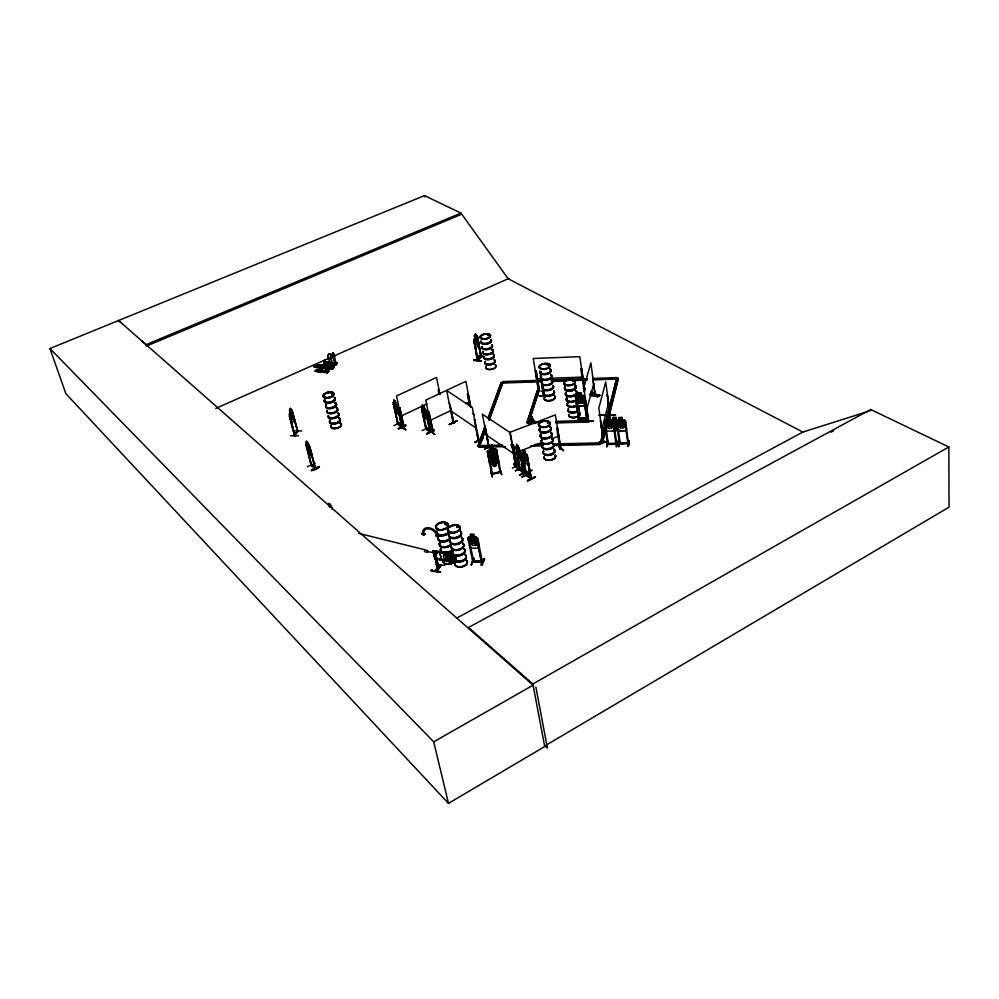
<?xml version="1.0" encoding="UTF-8"?>
<svg xmlns="http://www.w3.org/2000/svg" width="999" height="999" viewBox="0 0 999 999"><rect width="100%" height="100%" fill="white"/><g stroke="black" fill="none" stroke-linecap="round" stroke-linejoin="round"><path stroke-width="1.5" d="M431.106 571.066C459.64 574.912 412.212 567.245 440.384 571.678M431.231 570.367L440.434 572.102L431.256 570.292M595.616 396.116L592.931 380.332M316.171 365.309L334.378 366.97C329.945 364.373 333.216 366.908 333.067 366.258M332.717 365.759L332.392 365.909M327.747 370.816C326.273 370.229 329.495 370.741 326.511 371.703L324.825 365.896A1.811 1.036 -82.7 0 1 324.413 363.249L324.425 360.227L325.487 362.362A1.811 1.036 -82.7 0 1 326.198 364.61L327.572 370.816L326.049 372.39C325.037 370.816 328.109 371.453 327.235 372.839L315.234 371.241L327.722 372.377L315.297 370.954L316.72 369.443C320.179 369.18 313.836 372.814 317.932 369.605M332.63 365.859L331.68 366.146L332.854 366.433M335.389 362.999L335.664 363.236M336.163 362.862C334.927 362.912 337.1 362.287 334.84 363.961M335.314 362.999L336.076 362.662L335.414 362.575M324.063 361.351L324.787 360.239M543.781 395.417C544.293 396.416 533.066 395.979 543.98 395.816L540.447 374.113L540.771 371.753M541.995 382.455L540.871 371.74L540.784 373.351M588.386 421.303L585.476 400.162M327.734 370.13L328.072 371.491L327.847 370.142L327.447 370.716M327.572 370.816C326.798 369.755 329.146 370.954 328.596 371.528M332.442 353.646L332.767 352.635M336.151 362.824C334.827 363.449 335.964 361.538 336.501 363.761M477.435 337.3L480.931 356.993L477.922 342.12M477.597 359.89L477.834 359.578M473.713 359.877L481.118 361.051L473.713 359.865M519.93 451.91L523.788 473.563L519.717 469.405L523.651 472.802M393.981 425.649L401.361 421.803M519.667 469.405L516.283 448.214L520.154 469.805L519.855 468.456M434.228 551.56L433.141 551.773L432.979 550.861L448.276 552.922L433.141 550.649L434.078 551.91L434.115 550.886L437.55 568.618L438.336 568.693L435.177 555.069M433.004 551.061C436.238 567.245 434.215 549.512 438.786 568.119L435.801 554.183L434.715 554.095L435.764 554.532M438.037 567.932L435.676 558.104M560.914 448.139C560.139 448.713 559.24 449.413 560.776 447.964M528.533 465.122L527.547 455.919L525.462 453.858L525.137 451.136L523.351 449.937L524.013 457.879L525.274 460.576L526.923 461.7L527.447 460.214M528.708 462.912L528.583 465.247L524.45 462.337L523.439 459.353L524.5 462.362M515.559 470.816L524.025 467.495M573.151 380.669L572.477 381.231L573.701 381.331M422.177 430.631L429.657 427.035M565.409 384.365L565.884 384.74M543.656 395.804L540.384 375.686M548.863 422.689L548.264 422.302M548.513 422.165L547.839 422.34M533.404 421.615L531.505 416.396L530.656 421.828L531.168 416.371L533.678 421.178L531.955 422.152L531.043 416.571M548.389 364.66L547.352 365.247M456.93 421.029L449.35 424.475M547.939 365.297L547.39 364.785L548.139 364.523M547.502 365.122L548.251 364.76M517.132 465.197L515.871 465.609M539.972 426.561L540.397 425.899M540.484 426.073L540.871 426.411M294.081 416.595L294.443 419.505L291.77 409.79L289.273 414.71L294.78 435.789L289.86 415.784L289.285 416.208L294.443 435.701M437.599 568.556L438.224 568.656L435.502 554.607M540.946 368.456L541.033 368.631A5.607 2.735 -9.3 0 0 550.037 365.959A5.607 2.735 -9.3 0 0 542.632 363.811A5.607 2.735 -9.3 0 0 541.021 368.731M327.784 370.429L327.435 370.579M434.14 554.82L435.801 554.183M395.442 411.201L396.116 403.833M608.091 441.62C594.355 441.558 596.778 443.868 608.129 441.983M598.801 442.532L608.154 442.045M586.975 421.603L593.056 421.203L587.025 421.328M583.978 421.141L593.006 420.866L593.006 421.503M484.852 449.125L492.407 445.342M530.506 421.416L531.031 416.496L530.656 421.828M612.487 421.041L613.498 420.941L615.459 423.276L616.745 420.854L617.669 421.079M539.485 395.991L543.743 396.116M529.82 473.114L522.015 477.035L529.807 472.777M489.073 335.427L489.06 334.715M488.886 335.502L487.862 335.402L488.424 334.727M488.136 335.264L488.536 335.427M488.786 335.389L488.299 334.902M458.017 527.322L457.617 526.623M458.466 527.197L457.917 526.323M457.267 526.735L458.766 526.51M457.055 527.31L457.742 526.373M332.679 366.021L332.767 368.032L332.929 365.372L333.579 367.432M481.793 337.974L481.755 338.436M482.142 338.324L481.468 338.186M449.063 531.68L449.587 531.418M448.938 531.293L449.525 531.518M335.989 362.749L334.94 363.973L333.191 358.166A1.798 1.024 -83 0 1 332.892 355.544L332.355 353.634M445.691 523.801L445.654 524.662L445.679 523.951M446.74 524.125L446.391 524.6M488.261 456.431L488.698 453.583L495.879 452.048L497.415 454.395M400.849 426.773L405.719 429.795L401.123 426.236M497.277 459.303L497.702 456.543M488.686 458.603L490.222 460.951L497.365 459.365L497.827 456.58M437.25 528.883L437.712 528.284M429.995 430.669L434.765 434.29L426.498 428.721M437.375 528.558L437.262 528.508M479.083 545.641C478.284 553.071 479.283 539.56 477.51 538.349L476.348 537.4M585.327 403.159L584.765 405.769L577.822 406.006L576.435 403.421L577.822 406.006L584.79 405.719L577.834 405.944M628.321 446.428L629.308 440.896M627.709 443.256C631.63 443.069 619.043 444.892 619.455 443.993M619.58 444.006L619.343 443.231L628.471 443.007M628.209 446.091L629.245 440.859M628.196 446.491L629.42 441.233M520.242 454.807L519.93 456.218L518.681 454.932L517.282 447.102M625.923 430.619L618.656 430.819L617.245 428.259L618.643 430.881L625.911 430.669L626.535 427.984M620.179 443.431L620.229 443.993M624.999 422.627L625.861 422.602L624.999 422.627L627.872 444.056L628.733 443.981M628.533 443.219L628.521 444.043L625.599 420.941L624.487 420.03L617.257 420.254M445.342 560.576L434.727 559.003L434.84 558.091M434.79 559.015L445.492 560.352M624.475 420.092L625.586 421.004M618.781 446.728L619.942 441.546L618.681 446.303M616.246 446.303L617.444 441.121L616.283 446.74M619.38 420.279L617.944 421.203L618.606 426.098L620.441 428.146L623.326 428.072L624.6 425.924L623.95 421.016L622.365 420.092M616.783 446.678L617.944 441.496M318.144 364.735C311.501 369.955 322.215 363.836 316.333 364.51L314.136 367.195L332.217 369.393L331.955 367.782L332.355 368.594L334.153 366.883L333.916 365.909M332.217 369.393L314.235 366.758L332.867 368.781M426.286 414.523L425.949 415.984L424.55 414.997L422.39 407.842L422.964 407.542M614.298 425.899L617.182 425.824L616.52 420.916L613.623 421.004L616.82 444.255L616.758 443.256L615.821 443.506M616.745 443.456L608.453 443.469L608.341 444.505L605.519 423.151L604.67 423.176M622.002 417.52L618.893 417.607L619.268 420.192M314.448 366.933L332.679 368.606M334.29 367.407L315.859 365.572L334.203 367.47M316.333 364.51L315.984 365.259M513.748 464.323C522.789 475.037 515.696 462.125 513.748 464.335L517.857 468.444M518.244 468.219L514.098 463.748M613.898 430.869L614.585 428.271L613.985 430.956L606.755 431.156L605.332 428.596M617.444 422.852L616.558 423.052L617.444 422.852L620.292 444.193M315.297 370.954L327.722 372.365M335.289 362.637L336.838 362.649L337.038 363.449L335.564 365.085L323.614 363.536L335.826 364.822L335.402 363.986L336.888 363.399M323.926 363.249L336.051 364.61M327.21 372.839L328.883 371.266M327.56 372.29L315.259 371.241M607.417 443.731L608.379 443.506L607.754 444.23M614.747 415.184C570.791 415.734 633.403 414.398 610.439 415.422M613.611 421.303L612.512 420.342L610.401 420.404L611.975 421.328L612.649 426.223L611.4 428.359L608.528 428.434L606.693 426.386L606.006 421.503L607.429 420.579L606.942 417.869L610.039 417.769L610.389 420.454L610.039 417.769M613.848 423.077L612.999 423.101L615.996 444.305L615.946 443.256M625.824 430.594L626.435 427.972M608.016 441.371L606.78 446.915L608.041 441.733M620.054 430.469L612.899 430.507M603.371 440.846L603.346 442.17L600.474 420.604L603.671 442.17L598.826 408.079L605.731 381.88L610.239 415.871L607.38 395.08M609.84 415.072L610.327 414.597L609.939 415.821L607.18 394.655M603.796 441.645L603.359 442.12L603.359 440.896M619.717 420.816L618.606 419.842L616.408 419.992L616.146 417.27L613.024 417.407L613.511 420.117L612.087 421.041M607.292 420.554L605.307 420.554L604.345 421.578L605.444 428.521M618.593 419.892L619.617 420.854M604.345 421.578L607.504 444.468M612.824 430.644L620.067 430.407M611.4 420.042C608.965 422.552 612.325 418.544 613.523 420.067L613.161 417.432M600.337 442.869L602.235 443.481L605.906 427.847M608.528 417.357L618.319 378.396L593.244 379.27M602.235 443.481L605.244 431.493M608.628 418.007L618.319 378.396M553.646 445.566L600.174 444.53L604.882 424.9M606.018 420.404L616.845 377.572L593.493 378.396M600.174 444.53L604.969 425.537M606.106 421.041L608.753 410.552M610.264 404.558L616.845 377.572M432.704 432.654L433.354 432.305L428.871 412.1L428.196 412.412L432.517 432.717L425.749 400.124L465.859 381.343L470.829 407.068M599.887 395.554L591.021 395.442L599.949 395.254M601.86 429.358L608.616 402.822M595.179 396.166L590.909 362.824L583.791 387.849L588.761 421.291M587.075 420.704L588.336 415.784L587.187 421.041M587.574 421.079L588.461 416.146M575.399 396.553L578.721 419.031L587.649 418.756L584.59 397.889L583.766 397.927L586.863 418.569M439.635 564.71L435.252 570.928M439.685 565.072L435.277 571.278M577.934 421.316L579.27 416.071M578.059 421.366L579.283 416.421M578.221 395.629L576.311 395.641L575.486 396.678L578.721 419.031L587.712 418.531M584.59 397.889L583.728 398.089L586.688 418.756M576.535 398.176L575.674 398.376L576.535 398.176L579.67 418.993L579.607 418.032L578.771 418.281M578.708 418.269L586.825 417.782M584.153 391.508L584.815 389.223M577.559 421.378L579.308 416.059M587.562 418.743L584.315 396.291L581.206 395.479L580.819 392.894L577.834 393.044L578.334 395.716L576.985 396.566M555.844 422.939L587.874 422.09L588.036 420.492L556.031 421.353M587.874 422.09L588.036 420.492M583.641 388.873C585.589 387.962 583.241 388.686 583.878 389.435L580.869 369.006L581.655 368.968L584.677 389.36L579.782 356.68L533.254 358.504L538.511 390.884L539.373 390.846L536.126 370.654L535.339 370.679L538.673 390.921L539.46 390.846L538.411 390.184M583.891 389.41L584.727 389.198L584.565 391.558M584.065 391.171L584.64 388.861M490.796 471.428L492.42 476.773L490.846 471.378M580.806 392.957L577.847 393.007M586.875 408.766L593.856 383.404M575.399 396.591L576.311 395.629L583.229 395.404L584.315 396.291L583.216 395.454L576.298 395.704L575.387 396.615L576.311 395.616M580.869 369.006L581.655 368.968M326.973 370.479L328.521 370.379M471.216 564.56L473.876 558.603M471.266 564.897L473.838 558.229M290.609 435.764L298.539 435.864M332.267 393.931C330.794 393.057 333.479 394.255 331.868 393.494M537.724 392.669L539.148 388.124M539.173 388.461L537.812 393.094M324.675 397.177L324.275 397.29M537.699 391.97L539.198 388.112M538.686 390.896L539.398 389.96M297.103 430.894C297.877 429.145 297.627 433.341 297.727 430.382M289.385 413.349L294.767 435.764L297.952 431.118M532.754 422.302C538.498 421.765 528.933 417.969 534.89 421.228M297.165 431.106L294.243 435.077L294.63 434.565M294.48 435.701L297.602 431.093M294.917 434.677L294.255 434.99M534.49 423.514L528.284 423.039L538.961 390.684L537.3 390.734L526.985 422.777L528.708 422.727L528.596 422.09M528.396 423.676L538.961 390.684M529.333 421.491L531.443 420.292M526.985 422.777L537.3 390.734M322.627 365.796L323.376 366.521M606.805 446.578L608.129 441.795M619.842 441.471L618.706 446.615M328.933 363.349L329.258 362.637L329.52 363.261M505.581 446.628L479.208 447.215L485.427 430.432M489.148 420.379L503.196 381.556L542.12 380.194M320.417 370.704L321.166 370.979M478.396 444.842L484.802 427.609M488.536 417.557L501.248 382.48L541.833 381.069M479.208 447.215L485.839 428.371M489.035 419.755L503.196 381.556M320.579 371.079L321.478 370.604M320.342 370.791L320.991 370.904M479.458 445.591L479.582 446.241L477.859 446.278L485.214 425.537M487.887 418.369L501.248 382.48M559.977 449.088L561.038 448.863L560.127 449.001M481.755 565.309C489.473 551.436 478.796 562.887 481.73 565.272M481.306 561.413L482.367 561.188L482.542 562.025L472.827 561.713L472.564 560.914M481.481 562.237L477.023 540.172L478.009 539.984L477.11 539.959L481.53 562.275L481.518 561.126M473.701 561.176L482.38 561.226L472.777 560.889M481.206 565.297L483.903 558.928M471.366 564.972L473.988 558.678M473.464 560.901L472.652 561.962L482.455 562.237L477.647 538.249L476.411 537.237L474.163 537.25L473.638 534.44L470.379 534.353L470.916 537.162L468.843 537.037L467.869 538.049L468.881 537.2M473.501 561.987L472.552 561.188M476.386 537.312L468.843 537.037M516.096 465.409L516.982 465.022M469.368 545.367L471.029 548.101L478.658 548.251M469.205 539.747L468.219 539.935L469.205 539.747L473.726 561.962M527.497 457.717L531.118 478.459M526.81 454.595L531.543 478.808L526.123 475.112L530.919 478.171M522.702 451.91L522.115 452.347L526.398 475.674L526.61 474.725M526.735 475.449L522.452 453.996L526.398 475.624M526.323 474.9L525.711 474.55L526.548 474.687M515.259 465.284L516.545 466.271L515.397 466.034L511.963 444.892L513.424 444.967L517.132 466.034L516.208 466.096L517.12 465.784M309.952 448.214L315.347 468.793L311.188 465.409L306.106 443.144L306.943 443.881M334.39 367.132L332.492 369.131M484.977 426.71L489.035 447.802L482.305 414.148L509.852 432.417L516.008 466.371L513.261 452.11M485.264 428.246L489.035 447.802L486.588 433.129M311.676 465.721L306.156 443.119L309.315 445.766L306.156 443.119L306.643 444.23M477.347 337.699L481.331 356.581L477.622 360.664L473.751 339.847L476.86 335.452L477.497 335.914M480.544 356.193L481.193 355.881L480.656 356.918M331.381 366.596L316.371 364.747L314.66 366.371M328.683 371.491L316.396 370.154L328.409 371.728M335.851 364.822L323.676 363.249L325.125 361.913L337.187 363.549L326.323 362.362M478.334 439.41L478.521 439.435M547.877 423.089L548.626 422.315M572.415 380.806L573.339 381.506L572.752 380.607M547.614 422.09L547.277 422.952M565.958 384.578L565.809 384.215M449.425 402.784L453.696 423.326L453.459 422.152M453.808 422.477L453.521 423.301M453.908 423.151L450.749 407.53M540.159 425.986L540.571 426.585M613.811 425.836L614.872 423.913L612.599 421.216M576.348 395.766L578.321 395.704L576.985 396.553L577.709 401.348L579.495 403.334L582.267 403.246L583.441 401.148L582.729 396.366L581.118 395.554L580.731 392.994L577.946 393.144M458.891 526.91L458.191 527.335M500.736 471.391C501.011 472.19 497.24 472.852 491.733 474.388L487.45 451.585M547.44 364.71L547.927 364.473M488.598 453.009L487.762 453.196L488.598 453.009L492.557 474.238C493.456 472.677 490.634 473.151 491.833 474.363M425.749 428.359L426.61 429.245L421.59 407.255C423.976 408.354 421.403 402.023 422.889 407.58M540.559 368.544L541.058 368.156L540.434 368.469M426.098 412.1L430.407 432.267L425.824 429.071L421.615 408.978L426.298 429.333M445.467 523.963L446.216 524.413M446.94 524.475L446.428 523.738M437.612 528.496L437.125 528.971M618.731 425.774L617.469 427.909L614.585 427.984M402.26 427.048L397.477 405.594M401.423 426.211L402.035 427.222L397.415 406.855L401.973 426.773M453.034 559.49L452.31 560.701L446.64 559.877L443.931 558.166L443.381 555.631L445.504 554.62L451.186 555.444L452.497 556.955L455.631 557.33L456.156 560.114L452.997 559.565M397.664 424.125L405.719 429.795L397.664 424.076L393.469 404.096L398.364 424.275L397.502 423.364M398.064 424.363L393.194 402.51L394.418 402.809L393.793 400.224L395.292 401.261L395.766 403.771C399.076 405.519 401.71 419.305 395.629 411.938L394.667 409.115M315.06 467.594L315.622 468.668L309.865 446.99L306.406 441.321L307.055 443.818M487.837 335.202L489.148 334.902M314.747 467.719L315.297 468.806L309.265 446.378L307.742 442.445L306.381 441.483M311.75 464.76L311.626 465.684M311.263 465.384L305.994 445.342M301.723 431.031L293.756 430.619M291.97 423.126L290.921 421.203L291.883 423.126L294.405 419.468M292.457 411.638L297.677 431.506M520.104 469.755L516.358 446.091M521.241 457.679L521.278 459.852L518.119 456.63L516.046 446.541L517.195 447.14L516.758 444.343L517.22 446.965M290.534 408.354L289.435 409.902L289.847 413.911L292.095 419.592L293.094 415.459L290.447 408.354L291.171 410.776M455.631 557.33L452.447 557.03M444.518 560.864C446.828 560.314 455.107 564.835 453.159 559.602M452.535 556.942L452.185 555.019L450.861 554.058M436.326 571.053L440.746 564.885L436.538 571.465M436.488 571.44L440.909 565.272M441.296 565.372L436.913 571.54M441.308 559.59L444.518 560.951L441.308 559.59L439.922 553.221L442.757 552.822M439.685 564.71L434.927 571.228M439.922 553.221L442.782 552.909M436.963 553.471L436.813 552.035L436.963 553.471L434.702 553.146L434.553 551.71L434.702 553.146M434.403 553.371L435.414 553.521L434.403 553.371L434.602 554.283M433.978 551.66L437.55 568.618M435.015 554.233L434.34 554.944L435.664 554.47M523.364 473.201L519.368 449.925L518.106 445.704L516.67 444.38M332.355 393.119L331.318 393.693L332.068 393.981M492.882 463.511L491.196 462.987L490.284 458.154L491.421 455.744L490.509 450.911L492.432 453.034L494.505 450.099L493.144 453.496C498.026 455.769 494.405 458.104 492.607 454.208C492.295 458.566 488.261 457.917 491.895 453.783L489.385 451.323L493.356 450.274L494.268 455.132L496.178 456.855L497.077 461.688L495.716 462.887L496.316 465.522C491.57 469.268 494.642 461.488 490.709 464.023L489.585 463.374L487.337 451.573L488.236 450.412L495.354 448.988L496.528 449.612L500.811 472.377M487.35 451.623L490.234 450.025L489.847 447.427M497.727 462.375L498.576 461.288M489.585 463.374L490.759 463.986L497.739 462.437L498.701 461.363M530.644 478.571L526.598 455.294L525.599 453.771M323.226 366.633C323.938 364.86 320.254 367.095 322.452 366.046M478.059 439.61L478.771 440.646L478.621 439.91M477.647 359.69L480.531 356.481M477.522 359.927L480.794 356.506M481.006 356.556L477.322 360.651L474.088 340.934L477.997 360.302L473.838 339.86M473.588 360.502L481.118 361.051M453.146 423.039L446.665 390.522L472.34 407.542L478.221 440.284L474.587 419.717L479.008 440.409M475.774 348.214L474.987 346.203L475.774 348.214L478.696 345.017M475.699 335.477L474.95 336.276L475.549 334.677M475.599 334.041L477.709 341.034L477.46 343.606L476.311 344.867L474.5 339.161L474.975 337.699C472.539 336.101 477.597 332.043 474.388 335.252L474.912 337.662M425.237 552.06L424.4 551.186L425.474 550.024M500.112 472.539L499.8 471.815L491.595 473.626M397.614 424.038L397.877 423.226M433.216 432.405L432.205 431.843L433.241 431.793M617.307 420.342L616.271 421.266L619.53 444.268L619.255 443.481M403.246 427.385C405.569 426.123 401.635 428.796 404.233 427.734M446.79 524.625L446.928 523.963M445.192 524.188L445.829 523.738M330.407 368.768L330.269 367.395L330.507 368.369M332.267 365.996L333.079 365.397M332.717 366.571L331.144 367.907L328.646 359.19A2.71 1.523 -83.4 0 1 327.834 355.869A2.71 1.523 -83.4 0 1 329.857 353.971A2.71 1.523 -83.4 0 1 330.669 357.28L332.717 366.571L330.806 357.305A2.71 1.523 -83.4 0 0 329.995 353.983A2.71 1.523 -83.4 0 0 327.972 355.894A2.71 1.523 -83.4 0 0 328.783 359.203L328.646 359.19M573.401 380.994L572.514 380.769L572.677 381.393M322.477 367.545L324.625 365.534L322.54 367.794L320.642 367.32L322.789 365.309L324.625 365.534M319.031 367.12L321.178 365.11L319.093 367.357L317.207 366.895L319.355 364.885L321.178 365.11M320.642 367.32L322.789 365.309M317.207 366.895L319.355 364.885M327.335 372.29L328.409 370.492M334.378 364.635L334.303 363.723L334.453 364.373M336.838 362.649L335.327 362.924M322.277 370.342L320.779 371.528M326.286 361.913C322.24 365.085 328.521 361.476 325.087 361.75M318.743 369.717C316.258 370.417 318.107 372.877 319.955 369.867M325.649 363.349L327.098 362.013C330.532 361.738 324.263 365.347 328.296 362.175M321.029 370.017C318.169 373.401 320.604 369.23 322.24 370.179M329.37 362.312C326.536 365.646 328.958 361.526 330.582 362.462M452.559 562.125L453.421 561.301L452.085 555.044M332.742 393.668L331.78 393.693M324.225 397.015L324.825 396.978M538.449 389.997L539.223 389.947M329.707 362.987L329.033 363.224M438.311 568.643L435.364 554.944L434.403 554.707M449.85 531.543L449.075 531.555M307.13 443.943L307.854 448.876L310.327 452.46L310.489 451.036L310.327 452.447L307.892 448.851M471.066 537.187L469.63 538.061L470.666 543.156L472.739 545.379L475.761 545.466L476.948 543.331L475.911 538.224L474.1 537.275L473.638 534.44L470.479 534.515L471.041 537.262M616.608 443.481L608.503 443.718M607.554 444.293L616.77 444.031M544.617 746.041L949.05 507.155L948.838 446.99L870.691 409.503L468.556 627.459L468.793 628.608M869.267 411.051L802.884 432.055L508.154 278.746L460.964 213.099L424.513 195.604L49.95 348.539L65.847 393.631L448.489 803.396L544.717 746.54L532.867 683.99L468.556 627.459M548.626 365.11L547.877 365.459M586.713 417.844L587.437 417.794M587.449 418.007L579.657 418.269M393.881 400.187L394.992 407.679L397.49 411.126C397.44 407.617 396.878 402.422 393.868 400.337M532.867 683.99L948.838 446.99M448.489 803.396L433.716 741.832L533.091 685.177L141.558 340.659M539.398 390.884L536.126 370.654M516.346 466.058L512.45 445.204L513.424 444.967M830.943 432.18L833.69 430.681M435.764 564.435L444.742 565.459M802.796 432.005L803.683 431.63L456.481 618.181M323.177 366.433L321.803 366.571M321.266 370.791L320.542 370.941M527.497 480.819L535.352 476.935M527.759 481.056L535.589 477.122M512.3 468.169L520.042 464.348M530.981 477.697L526.623 474.975L525.836 475.324L531.193 478.946L527.272 457.255M527.435 480.494L535.252 476.56M512.45 445.204L511.7 445.017M523.801 452.747L522.664 451.798M522.115 452.347L526.261 475.624M523.813 452.572L523.264 449.987M522.939 454.32L522.19 454.133M488.773 446.578L488.986 447.053M484.627 449.038L492.382 445.054L484.64 449.001M475.062 442.02C499.013 431.044 459.24 450.087 482.579 438.324M590.834 392.557L597.24 396.278L598.626 395.604L598.713 396.241L597.327 396.915L592.207 393.931M584.515 387.412L583.229 388.711M434.652 434.29L430.132 431.031M475.037 420.017L474.325 419.855M432.205 431.868L433.091 431.693M434.303 430.382C424.213 435.714 423.813 434.652 434.528 430.594M426.723 433.616L434.203 430.007M429.033 412.2L428.196 412.412M467.42 393.893L468.244 393.681L467.42 393.893L469.717 405.794M401.685 426.061L398.251 423.763M314.76 467.894L311.813 465.072M398.351 428.534C411.613 421.029 404.92 427.972 398.389 428.583M439.997 394.642L436.488 377.46L396.491 395.979L403.559 428.246L404.308 427.884M307.317 466.733L315.197 463.324M430.032 420.467L450.586 410.701M465.659 403.546L469.78 401.598M305.856 443.631L308.679 453.159L311.875 455.794L309.94 446.94L308.316 444.98L309.265 446.378M423.963 416.795C430.045 424.063 426.835 413.236 427.485 419.268L423.976 416.733L423.014 413.923L424.051 416.758M309.24 445.741L309.977 446.953M307.567 450.324L308.716 453.134C314.56 461.663 310.552 448.451 311.963 455.744L311.725 453.633L311.813 455.681L308.816 453.047M399.9 407.942L399.063 408.154L399.9 407.942L404.283 427.959L403.559 428.246M438.161 389.885C439.41 388.648 437.45 392.982 439.223 394.405M422.29 409.14L421.615 408.978M426.273 428.908L430.669 432.142L426.098 410.414L421.84 406.78M306.381 441.346L307.742 442.445M393.868 404.37L393.219 404.22M400.961 416.121L426.923 403.933M397.515 405.594L393.194 402.51M395.629 411.938L399.113 414.323M215.796 408.404L508.841 278.446M461.201 214.423L146.478 346.041L146.054 344.667L118.569 320.492L120.929 322.515M146.054 344.667L460.964 213.099M458.479 527.297L457.554 527.447M445.542 523.913L446.378 523.838M446.528 524.625L445.167 524.525M559.977 448.214L560.689 448.002M428.871 412.1L433.279 432.342M560.127 449.225L556.693 428.096L557.442 427.797L560.914 448.976L560.252 449.2M557.592 427.934L556.693 428.096M519.605 474.725C549.6 464.098 515.921 475.874 519.73 475.174M519.692 475.087L528.184 471.765M404.033 427.772L399.737 407.829M403.683 428.209L403.584 427.46M513.998 453.409L516.883 452.285M519.78 451.173L541.446 442.782M551.548 438.861L558.766 436.063M547.39 364.872L548.214 365.259M516.658 448.588L515.984 448.326M519.492 449.263L524.075 473.451L523.663 472.265M517.207 453.583L518.231 456.543L521.328 459.69M518.219 456.593L521.366 459.815L521.278 457.592M322.989 366.533L322.115 366.683M491.833 474.1L500.886 472.152M560.764 448.751L555.382 414.897L510.189 432.205L516.383 466.308L517.27 465.934L513.274 444.83M445.779 523.813L446.328 523.651M458.266 527.397L457.367 527.397M547.714 422.165L548.613 422.152M324.513 396.865L325.075 396.928M496.203 465.459L495.704 462.824L497.802 462.512M489.747 447.415L492.782 446.69L493.294 449.35L494.88 449.937L495.791 454.795L494.655 457.217L495.554 462.025L492.719 462.649L491.808 457.817L489.897 456.106L488.973 451.248L490.334 450.037L489.722 447.365L492.807 446.74M496.028 451.361L496.928 451.348L496.028 451.361L500.037 472.539M497.365 459.365L490.222 460.951M500.137 469.767L501.723 474.6M613.973 427.097L615.559 424.45L617.844 426.998M493.506 458.691C493.743 454.907 497.827 454.17 494.18 459.165C498.726 461.313 495.591 463.573 493.631 459.915L491.583 462.837L492.919 459.453C486.575 453.509 494.455 458.728 493.369 458.616M589.772 394.455L591.97 394.118M589.547 394.33L592.307 393.931M589.597 394.755L592.37 394.355M500.611 471.403L500.749 472.165M607.642 443.469L608.379 443.506M616.058 444.018L615.746 443.306M616.645 444.255L607.604 444.468M628.646 443.781L627.684 444.006M547.952 422.115L548.938 422.44M482.23 562.262L482.067 561.463M314.897 468.519L315.622 468.556L311.613 465.272M618.131 426.998L616.146 423.863M474.475 414.797L472.49 413.424M583.803 389.385L584.59 389.36M543.831 391.208L540.896 391.009M536.6 378.746L541.221 378.571M551.997 378.196L582.792 377.11M551.46 379.87L587.262 378.609M503.309 382.18L515.759 381.743M528.209 381.306L542.22 380.819M557.779 380.269L573.339 379.732M593.581 379.021L601.361 378.746M551.173 380.744L587.012 379.483M501.361 383.092L541.933 381.68M551.273 381.356L565.297 380.869M574.637 380.544L587.1 380.107M593.331 379.895L618.393 379.021M578.521 393.494L580.294 393.431L580.431 394.293L578.646 394.355L578.521 393.494L580.307 393.444M591.083 395.754L599.962 395.292M578.471 396.516L581.243 396.416L581.955 401.198L579.195 401.298L578.471 396.503L581.243 396.416M537.4 391.358L539.06 391.308M578.646 394.343L580.431 394.293M605.694 415.359L614.747 415.072M579.183 401.273L581.955 401.186M582.255 403.234L579.495 403.321L577.709 401.323M609.927 417.919L607.042 418.007L607.417 420.641M605.294 420.616L612.499 420.392L613.511 421.341M587.025 421.416L593.069 421.228M526.885 422.14L539.26 421.803M611.45 420.179L618.568 419.992M556.131 421.99L566.795 421.703M528.284 423.039L537.437 422.789M555.744 422.302L587.787 421.453M619.48 443.244L620.317 443.244M477.734 445.641L502.697 445.079M510.452 444.905L513.548 444.83M535.239 444.343L541.446 444.205M552.297 443.956L602.135 442.832M485.776 446.091L501.273 445.754M538.449 444.917L541.545 444.842M575.636 444.08L592.682 443.706M479.083 446.578L502.36 446.066M533.379 445.367L542.682 445.154M553.546 444.917L600.074 443.881M530.394 446.078L542.794 445.804M563.186 450.711L558.928 446.69M558.778 446.353L563.573 450.636L558.753 446.353M297.602 431.556L294.143 419.555M519.992 469.218L523.651 473.489M488.698 334.64L489.448 335.027M426.973 551.61L434.54 552.697M620.129 443.219L627.822 443.032L627.921 443.793M477.46 335.826L481.293 356.643M476.073 336.313L475.624 333.916M478.721 342.232L478.746 345.055M483.329 356.368L477.447 355.744L483.566 356.531M477.547 356.044L483.404 356.655M332.242 365.534L334.091 365.759M331.606 366.733L316.371 364.747M330.107 367.557L331.955 367.782M314.173 366.521L315.996 366.745M332.48 353.858L332.892 355.544M335.889 363.074L334.64 356.918A1.798 1.024 -83 0 0 333.853 354.657L332.942 352.51M324.001 361.551L324.513 363.261A1.811 1.036 -82.7 0 0 324.912 365.909L324.825 365.896M326.323 362.475L336.913 363.811L326.248 362.649M334.19 363.823L335.402 363.986M335.951 364.148L335.627 362.487M326.198 364.61L326.298 364.623A1.811 1.036 -82.7 0 0 325.487 362.362L324.975 360.651M316.758 369.605L328.883 371.291L316.758 369.705M327.622 371.903L327.31 370.217M433.316 551.485L450.886 554.083M433.104 551.673L446.778 553.658M434.827 552.971L437.087 553.296M434.602 558.191L442.32 559.165M434.627 558.279L442.17 559.39M444.468 560.938L452.659 562.162M472.752 561.95L467.894 537.974M425.362 549.862L358.666 533.379M430.269 432.217L425.949 411.688M582.729 396.366L581.118 395.567L584.215 396.378M426.236 429.358L426.024 428.608M616.395 420.042L618.069 420.879M533.541 420.766L531.431 416.358M291.783 409.89L297.889 431.181M438.623 568.094L435.414 553.521M590.933 391.133L598.626 395.604M596.153 394.742L598.713 396.241M520.079 469.218L524.038 473.339M496.528 449.612C495.017 447.727 491.983 451.136 492.707 446.79M522.577 451.848L526.798 454.657M450.761 410.826L476.323 428.221M486.251 434.965L513.661 453.621M529.882 473.214L522.015 476.71M531.343 478.009L530.581 477.897M422.29 404.957L423.838 406.019L425.299 409.877L429.957 431.993M422.352 405.082L425.974 410.439M397.415 406.855L397.152 406.98M395.142 401.498L394.28 400.886L395.329 402.322M397.839 423.251L398.351 424.175M306.78 442.058L307.817 443.556L307.018 442.882M307.317 444.792L308.591 445.829L309.802 450.474L308.541 449.425L307.342 444.767L308.591 445.816M308.554 449.413L309.815 450.462M545.004 745.816L547.377 748.001L535.889 687.075M517.932 445.954L517.12 445.142L518.081 446.828M516.258 446.128L519.492 449.325M519.393 449.363L517.981 445.779M514.085 463.786L518.319 468.306M49.95 348.539L433.716 741.832M473.688 561.713L473.651 560.951M405.931 425.387L398.451 428.858M577.784 395.567L584.902 405.157M333.279 352.647L333.853 354.657M531.53 416.458L533.678 421.178M306.88 443.643L311.9 455.282M319.33 466.508C302.297 472.415 317.345 471.078 319.293 466.446M433.204 550.786L434.94 558.803M307.717 450.249L308.828 453.084M500.062 469.343L501.673 474.725M541.533 380.756L542.07 382.829M531.381 416.595L532.767 421.978M531.306 416.346L532.242 420.442M440.035 553.309L441.396 559.54M448.276 552.922L448.289 553.883L448.126 553.134M455.507 557.467L456.043 560.014M438.823 389.573L439.735 393.993M424.513 195.604L424.762 196.89M468.081 393.581L470.666 406.968M467.582 394.006L469.88 405.906M492.869 463.461L493.369 466.083M496.416 449.612L498.601 461.351M499.712 471.628L499.85 472.377M512.225 446.328L512.749 449.225M542.469 385.327L542.932 388.211M543.406 391.084L543.881 393.956M603.771 440.934L603.883 441.695M597.24 396.278L597.327 396.915M619.368 420.329L619.018 417.644L621.927 417.557L622.265 420.242M622.015 417.457L622.352 420.154M616.62 378.459L616.695 379.083M398.938 412.162L399.001 414.373M870.691 409.503L870.728 410.601M478.596 342.257L478.621 345.005M492.207 345.617A5.295 2.498 -10.5 0 1 487.549 349.613A5.295 2.498 -10.5 0 1 482.142 347.327M492.22 345.279A5.37 2.535 -10.5 0 1 487.5 349.325A5.37 2.535 -10.5 0 1 482.005 347.015M492.445 349.675A5.295 2.522 -10.5 0 1 489.073 354.058A5.295 2.522 -10.5 0 1 482.967 351.898M492.407 349.438A5.295 2.51 -10.5 0 1 489.023 353.833A5.295 2.51 -10.5 0 1 482.929 351.673M491.246 339.847A5.382 2.522 -10.5 0 1 486.513 343.893A5.382 2.522 -10.5 0 1 481.006 341.596M492.045 344.705A5.295 2.498 -10.5 0 1 487.387 348.701A5.295 2.498 -10.5 0 1 481.968 346.416M491.233 340.184A5.307 2.485 -10.5 0 1 486.563 344.168A5.307 2.485 -10.5 0 1 481.143 341.908M492.17 344.992A5.37 2.535 -10.5 0 1 487.45 349.051A5.37 2.535 -10.5 0 1 481.955 346.74M491.196 339.573A5.382 2.522 -10.5 0 1 486.463 343.606A5.382 2.522 -10.5 0 1 480.956 341.321M491.071 339.273A5.307 2.485 -10.5 0 1 486.401 343.256A5.307 2.485 -10.5 0 1 480.969 340.996M494.38 360.427A5.257 2.535 -10.4 0 1 491.033 364.835A5.257 2.535 -10.4 0 1 484.965 362.637M494.38 360.09A5.332 2.572 -10.4 0 1 490.984 364.56A5.332 2.572 -10.4 0 1 484.84 362.337M495.192 364.897A5.257 2.547 -10.4 0 1 494.443 368.294A5.257 2.547 -10.4 0 1 487.762 369.43A5.257 2.547 -10.4 0 1 486.226 366.408M495.167 364.71A5.257 2.547 -10.4 0 1 494.405 368.119A5.257 2.547 -10.4 0 1 487.737 369.255A5.257 2.547 -10.4 0 1 486.188 366.233M493.106 350.637A5.27 2.51 -10.5 0 1 489.148 354.495A5.27 2.51 -10.5 0 1 482.967 353.022M491.62 349.75A5.27 2.51 -10.5 0 1 492.507 350.125M491.583 349.475A5.295 2.522 -10.5 0 1 492.569 352.585A5.295 2.522 -10.5 0 1 486.188 354.52A5.295 2.522 -10.5 0 1 483.004 352.073M493.419 354.732A5.345 2.56 -10.4 0 1 490.01 359.19A5.345 2.56 -10.4 0 1 483.853 356.98M494.218 359.528A5.27 2.535 -10.4 0 1 490.871 363.936A5.27 2.535 -10.4 0 1 484.802 361.75M494.006 355.582A5.27 2.522 -10.4 0 1 489.385 359.603A5.27 2.522 -10.4 0 1 483.978 357.292M494.33 359.815A5.332 2.572 -10.4 0 1 493.568 363.249A5.332 2.572 -10.4 0 1 486.8 364.398A5.332 2.572 -10.4 0 1 485.239 361.351M493.369 354.458A5.345 2.56 -10.4 0 1 489.96 358.903A5.345 2.56 -10.4 0 1 483.803 356.705M493.244 354.17A5.27 2.522 -10.4 0 1 489.885 358.566A5.27 2.522 -10.4 0 1 483.816 356.393M550.886 375.312A5.569 2.76 -9.2 0 1 547.602 380.045A5.569 2.76 -9.2 0 1 540.946 377.659M550.899 374.962A5.657 2.797 -9.2 0 1 547.564 379.757A5.657 2.797 -9.2 0 1 540.821 377.335M551.648 380.057A5.569 2.772 -9.2 0 1 551.073 383.716A5.569 2.772 -9.2 0 1 544.005 384.902A5.569 2.772 -9.2 0 1 542.145 381.655M551.61 379.82A5.569 2.772 -9.2 0 1 551.036 383.479A5.569 2.772 -9.2 0 1 543.968 384.665A5.569 2.772 -9.2 0 1 542.107 381.418M549.999 369.33A5.669 2.785 -9.3 0 1 546.665 374.101A5.669 2.785 -9.3 0 1 539.897 371.715M550.736 374.375A5.569 2.76 -9.3 0 1 547.452 379.096A5.569 2.76 -9.3 0 1 540.796 376.723M549.987 369.68A5.582 2.747 -9.3 0 1 546.69 374.4A5.582 2.747 -9.3 0 1 540.034 372.04M550.849 374.662A5.657 2.797 -9.2 0 1 547.527 379.458A5.657 2.797 -9.2 0 1 540.771 377.048M549.949 369.043A5.669 2.785 -9.3 0 1 546.615 373.813A5.669 2.785 -9.3 0 1 539.86 371.416M549.837 368.743A5.582 2.747 -9.3 0 1 546.54 373.451A5.582 2.747 -9.3 0 1 539.872 371.091M554.095 391.783A5.544 2.785 -9.2 0 1 548.751 396.228A5.544 2.785 -9.2 0 1 543.98 392.807M554.108 391.446A5.619 2.822 -9.2 0 1 548.701 395.954A5.619 2.822 -9.2 0 1 543.856 392.482M554.845 396.428A5.544 2.81 -9.2 0 1 549.5 400.886A5.544 2.81 -9.2 0 1 544.73 397.44M555.094 396.79A5.519 2.797 -9.2 0 1 548.738 400.611A5.519 2.797 -9.2 0 1 544.692 397.127M554.095 395.554A5.519 2.797 -9.2 0 1 554.77 396.116M551.71 380.532A5.544 2.76 -9.2 0 1 548.439 385.264A5.544 2.76 -9.2 0 1 541.808 382.867M554.145 395.666A5.544 2.81 -9.2 0 1 553.583 399.375A5.544 2.81 -9.2 0 1 546.553 400.549A5.544 2.81 -9.2 0 1 544.692 397.252M551.673 380.244A5.569 2.772 -9.2 0 1 548.401 384.99A5.569 2.772 -9.2 0 1 541.745 382.592M553.221 385.876A5.632 2.822 -9.2 0 1 547.789 390.372A5.632 2.822 -9.2 0 1 542.944 386.925M553.946 390.859A5.544 2.785 -9.2 0 1 548.601 395.304A5.544 2.785 -9.2 0 1 543.818 391.883M553.209 386.226A5.557 2.772 -9.2 0 1 547.852 390.659A5.557 2.772 -9.2 0 1 543.069 387.25M554.07 391.158A5.619 2.822 -9.2 0 1 548.651 395.666A5.619 2.822 -9.2 0 1 543.806 392.195M553.184 385.589A5.632 2.81 -9.2 0 1 547.752 390.085A5.632 2.81 -9.2 0 1 542.907 386.638M553.059 385.289A5.557 2.772 -9.2 0 1 547.702 389.722A5.557 2.772 -9.2 0 1 542.919 386.326M551.073 433.279A5.932 3.134 -9.2 0 1 550.461 437.4A5.932 3.134 -9.2 0 1 542.932 438.661A5.932 3.134 -9.2 0 1 540.946 434.965M551.086 432.904A6.019 3.172 -9.2 0 1 550.474 437.087A6.019 3.172 -9.2 0 1 542.832 438.361A6.019 3.172 -9.2 0 1 540.821 434.615M551.898 438.211A5.932 3.147 -9.2 0 1 551.286 442.357A5.932 3.147 -9.2 0 1 543.743 443.606A5.932 3.147 -9.2 0 1 541.77 439.897M551.848 437.974A5.932 3.147 -9.2 0 1 551.248 442.12A5.932 3.147 -9.2 0 1 543.706 443.369A5.932 3.147 -9.2 0 1 541.733 439.647M550.137 427.048A6.031 3.159 -9.3 0 1 549.512 431.206A6.031 3.159 -9.3 0 1 541.845 432.48A6.031 3.159 -9.3 0 1 539.847 428.758M550.924 432.292A5.944 3.134 -9.2 0 1 550.312 436.426A5.944 3.134 -9.2 0 1 542.769 437.674A5.944 3.134 -9.2 0 1 540.784 433.978M550.124 427.422A5.957 3.122 -9.3 0 1 549.5 431.531A5.957 3.122 -9.3 0 1 541.945 432.779A5.957 3.122 -9.3 0 1 539.972 429.108M551.036 432.604A6.019 3.172 -9.2 0 1 550.424 436.788A6.019 3.172 -9.2 0 1 542.782 438.062A6.019 3.172 -9.2 0 1 540.771 434.315M550.087 426.735A6.031 3.159 -9.3 0 1 549.462 430.906A6.031 3.159 -9.3 0 1 541.795 432.18A6.031 3.159 -9.3 0 1 539.785 428.446M549.962 426.436A5.957 3.122 -9.3 0 1 549.338 430.544A5.957 3.122 -9.3 0 1 541.783 431.793A5.957 3.122 -9.3 0 1 539.81 428.121M553.783 449.837A5.894 3.172 -9.2 0 1 553.184 454.008A5.894 3.172 -9.2 0 1 545.691 455.244A5.894 3.172 -9.2 0 1 543.718 451.498M553.796 449.463A5.982 3.209 -9.2 0 1 553.184 453.696A5.982 3.209 -9.2 0 1 545.591 454.945A5.982 3.209 -9.2 0 1 543.593 451.148M555.257 455.119A5.894 3.184 -9.2 0 1 550.337 460.002A5.894 3.184 -9.2 0 1 544.03 456.98M551.947 438.711A5.907 3.134 -9.2 0 1 551.348 442.844A5.907 3.134 -9.2 0 1 543.843 444.08A5.907 3.134 -9.2 0 1 541.87 440.372M555.207 455.007A5.857 3.159 -9.2 0 1 550.312 459.865A5.857 3.159 -9.2 0 1 544.043 456.843M551.923 438.411A5.932 3.147 -9.2 0 1 551.323 442.557A5.932 3.147 -9.2 0 1 543.781 443.806A5.932 3.147 -9.2 0 1 541.795 440.084M552.847 443.681A5.994 3.197 -9.2 0 1 552.235 447.889A5.994 3.197 -9.2 0 1 544.63 449.15A5.994 3.197 -9.2 0 1 542.619 445.379M553.621 448.863A5.894 3.159 -9.2 0 1 550.162 454.233A5.894 3.159 -9.2 0 1 543.106 451.373M553.896 445.479A5.907 3.159 -9.2 0 1 547.077 449.7A5.907 3.159 -9.2 0 1 542.757 445.716M552.834 444.056A5.907 3.159 -9.2 0 1 553.558 444.705M553.746 449.175A5.982 3.209 -9.2 0 1 553.134 453.396A5.982 3.209 -9.2 0 1 545.541 454.645A5.982 3.209 -9.2 0 1 543.543 450.861M552.797 443.381A5.994 3.197 -9.2 0 1 552.185 447.589A5.994 3.197 -9.2 0 1 544.58 448.851A5.994 3.197 -9.2 0 1 542.569 445.079M552.672 443.081A5.919 3.147 -9.2 0 1 552.072 447.227A5.919 3.147 -9.2 0 1 544.567 448.476A5.919 3.147 -9.2 0 1 542.594 444.755M450.149 539.123A6.431 3.709 -12.2 0 1 443.119 542.032A6.431 3.709 -12.2 0 1 438.224 539.173M450.149 538.786A6.518 3.759 -12.2 0 1 443.019 541.72A6.518 3.759 -12.2 0 1 438.049 538.836M451.236 544.23A6.431 3.721 -12.2 0 1 443.419 547.102A6.431 3.721 -12.2 0 1 439.485 543.256M451.198 544.018A6.431 3.721 -12.2 0 1 443.369 546.89A6.431 3.721 -12.2 0 1 439.435 543.044M448.851 532.667A6.543 3.734 -12.2 0 1 441.695 535.601A6.543 3.734 -12.2 0 1 436.725 532.729M449.925 538.099A6.431 3.696 -12.2 0 1 442.894 541.008A6.431 3.696 -12.2 0 1 437.999 538.149M448.851 533.004A6.444 3.684 -12.2 0 1 441.795 535.901A6.444 3.684 -12.2 0 1 436.888 533.066M450.087 538.473A6.518 3.759 -12.2 0 1 442.944 541.408A6.518 3.759 -12.2 0 1 437.987 538.523M448.776 532.342A6.543 3.734 -12.2 0 1 442.457 535.252A6.543 3.734 -12.2 0 1 436.925 533.354M436.65 532.417A6.543 3.734 -12.2 0 1 436.825 531.406M448.626 531.98A6.456 3.684 -12.2 0 1 442.395 534.84A6.456 3.684 -12.2 0 1 436.925 532.966M436.663 532.042A6.456 3.684 -12.2 0 1 436.838 531.043M453.821 556.393A6.381 3.746 -12.2 0 1 451.598 558.154M453.821 556.056A6.469 3.796 -12.2 0 1 451.573 557.842M442.994 561.076A6.356 3.746 -12.2 0 0 447.852 563.973A6.356 3.746 -12.2 0 0 454.807 561.076A6.381 3.759 -12.2 0 1 447.877 564.123A6.381 3.759 -12.2 0 1 443.007 561.213M451.336 544.78A6.406 3.709 -12.2 0 1 442.794 547.552A6.406 3.709 -12.2 0 1 440.209 542.819M451.286 544.467A6.431 3.721 -12.2 0 1 442.719 547.24A6.431 3.721 -12.2 0 1 440.122 542.494M451.573 550.986A6.494 3.784 -12.2 0 1 443.169 552.672A6.494 3.784 -12.2 0 1 441.246 548.014M453.608 555.382A6.394 3.734 -12.2 0 1 452.659 556.331M451.585 551.311A6.406 3.734 -12.2 0 1 448.813 552.734M443.993 553.134A6.406 3.734 -12.2 0 1 442.644 552.747M440.921 551.323A6.406 3.734 -12.2 0 1 440.821 549.375M453.758 555.744A6.481 3.796 -12.2 0 1 451.511 557.529M451.511 550.674A6.494 3.784 -12.2 0 1 443.106 552.36A6.494 3.784 -12.2 0 1 441.183 547.702M452.322 549.35A6.406 3.721 -12.2 0 1 443.781 552.122A6.406 3.721 -12.2 0 1 441.183 547.365M461.813 538.111A6.469 3.746 -11.9 0 1 458.329 544.255A6.469 3.746 -11.9 0 1 450.074 541.908M461.813 537.724A6.556 3.796 -11.9 0 1 457.467 544.18A6.556 3.796 -11.9 0 1 450.062 540.546M462.887 543.219A6.456 3.759 -11.9 0 1 459.415 549.388A6.456 3.759 -11.9 0 1 451.148 547.027M462.837 543.006A6.456 3.759 -11.9 0 1 459.365 549.175A6.456 3.759 -11.9 0 1 451.098 546.815M461.251 532.392A6.568 3.784 -11.9 0 1 455.332 538.199A6.568 3.784 -11.9 0 1 448.763 534.428M462.3 537.887A6.469 3.734 -11.9 0 1 456.481 543.618A6.469 3.734 -11.9 0 1 450.012 539.885M460.539 536.475A6.469 3.734 -11.9 0 1 461.6 537.087M461.238 532.779A6.481 3.734 -11.9 0 1 455.407 538.511A6.481 3.734 -11.9 0 1 448.926 534.777M461.75 537.412A6.556 3.796 -11.9 0 1 457.392 543.868A6.556 3.796 -11.9 0 1 450 540.234M460.477 531.281A6.568 3.784 -11.9 0 1 459.365 536.313A6.568 3.784 -11.9 0 1 451.036 537.674A6.568 3.784 -11.9 0 1 449.288 533.091M460.327 530.956A6.481 3.721 -11.9 0 1 459.24 535.926A6.481 3.721 -11.9 0 1 451.011 537.262A6.481 3.721 -11.9 0 1 449.288 532.742M465.409 555.419A6.419 3.784 -11.9 0 1 462.737 561.313A6.419 3.784 -11.9 0 1 454.033 560.152M465.409 555.032A6.506 3.834 -11.9 0 1 462.699 561.013A6.506 3.834 -11.9 0 1 453.871 559.827M453.746 557.842A6.506 3.834 -11.9 0 1 454.32 556.818M466.458 560.451A6.419 3.796 -11.9 0 1 462.225 566.883A6.419 3.796 -11.9 0 1 454.97 563.224M466.421 560.239A6.419 3.796 -11.9 0 1 462.187 566.683A6.419 3.796 -11.9 0 1 454.92 563.011M462.974 543.793A6.431 3.746 -11.9 0 1 458.716 550.162A6.431 3.746 -11.9 0 1 451.448 546.565M462.937 543.456A6.456 3.759 -11.9 0 1 459.465 549.625A6.456 3.759 -11.9 0 1 451.198 547.252M464.148 548.988A6.518 3.821 -11.9 0 1 463.074 554.07A6.518 3.821 -11.9 0 1 454.795 555.407A6.518 3.821 -11.9 0 1 453.047 550.774M465.197 554.408A6.419 3.771 -11.9 0 1 462.525 560.302A6.419 3.771 -11.9 0 1 453.821 559.14M453.534 558.191A6.419 3.771 -11.9 0 1 454.258 556.168M464.148 549.375A6.431 3.771 -11.9 0 1 463.086 554.395A6.431 3.771 -11.9 0 1 454.932 555.706A6.431 3.771 -11.9 0 1 453.196 551.148M465.347 554.72A6.506 3.834 -11.9 0 1 462.637 560.701A6.506 3.834 -11.9 0 1 453.808 559.527M453.683 557.529A6.506 3.834 -11.9 0 1 454.258 556.505M464.085 548.676A6.518 3.821 -11.9 0 1 463.012 553.758A6.518 3.821 -11.9 0 1 454.732 555.094A6.518 3.821 -11.9 0 1 452.972 550.461M463.936 548.364A6.431 3.759 -11.9 0 1 459.677 554.757A6.431 3.759 -11.9 0 1 452.41 551.136M466.346 560.127A6.369 3.771 -11.9 0 1 462.15 566.52A6.369 3.771 -11.9 0 1 454.945 562.887M329.757 507.28A3.209 0.962 63.8 0 1 328.796 503.583A3.209 0.962 63.8 0 1 330.931 505.419A3.209 0.962 63.8 0 1 331.893 509.103M335.077 403.221A5.47 2.66 -13.9 0 1 335.452 406.643A5.47 2.66 -13.9 0 1 328.758 408.678A5.47 2.66 -13.9 0 1 326.074 405.956M335.052 402.872A5.544 2.697 -13.9 0 1 335.439 406.331A5.544 2.697 -13.9 0 1 328.646 408.404A5.544 2.697 -13.9 0 1 325.924 405.644M336.201 407.767A5.457 2.672 -13.9 0 1 336.588 411.213A5.457 2.672 -13.9 0 1 329.895 413.249A5.457 2.672 -13.9 0 1 327.21 410.514M336.151 407.58A5.47 2.672 -13.9 0 1 336.538 411.014A5.47 2.672 -13.9 0 1 329.845 413.062A5.47 2.672 -13.9 0 1 327.16 410.314M334.528 397.839A5.557 2.685 -13.8 0 1 330.269 402.647A5.557 2.685 -13.8 0 1 324.55 400.187M334.84 402.31A5.47 2.66 -13.9 0 1 334.94 405.956A5.47 2.66 -13.9 0 1 327.734 407.654A5.47 2.66 -13.9 0 1 326.423 404.295M334.54 398.176A5.47 2.647 -13.8 0 1 333.129 401.848A5.47 2.647 -13.8 0 1 326.236 403.022A5.47 2.647 -13.8 0 1 325.287 399.75M334.977 402.585A5.544 2.697 -13.9 0 1 335.065 406.293A5.544 2.697 -13.9 0 1 327.772 408.017A5.544 2.697 -13.9 0 1 326.436 404.595M334.453 397.552A5.557 2.685 -13.8 0 1 330.194 402.372A5.557 2.685 -13.8 0 1 324.488 399.9M334.315 397.265A5.482 2.647 -13.8 0 1 330.806 401.835A5.482 2.647 -13.8 0 1 324.238 400.324M338.886 418.643A5.432 2.685 -13.9 0 1 339.273 422.115A5.432 2.685 -13.9 0 1 332.63 424.138A5.432 2.685 -13.9 0 1 329.945 421.378M338.861 418.306A5.507 2.722 -13.9 0 1 338.961 422.053A5.507 2.722 -13.9 0 1 331.718 423.763A5.507 2.722 -13.9 0 1 330.369 420.304M339.997 423.139A5.432 2.71 -13.9 0 1 340.397 426.623A5.432 2.71 -13.9 0 1 333.753 428.658A5.432 2.71 -13.9 0 1 331.056 425.886M339.91 422.852A5.407 2.697 -13.9 0 1 340.309 426.311A5.407 2.697 -13.9 0 1 333.678 428.346A5.407 2.697 -13.9 0 1 331.006 425.574M337.125 408.703A5.445 2.66 -13.9 0 1 333.654 413.286A5.445 2.66 -13.9 0 1 327.123 411.75M339.947 422.952A5.432 2.697 -13.9 0 1 340.347 426.436A5.432 2.697 -13.9 0 1 333.703 428.471A5.432 2.697 -13.9 0 1 331.006 425.699M337.063 408.404A5.457 2.672 -13.9 0 1 332.892 413.199A5.457 2.672 -13.9 0 1 327.26 410.714M338.349 413.336A5.519 2.71 -13.9 0 1 334.827 418.007A5.519 2.71 -13.9 0 1 328.209 416.433M339.473 418.181A5.432 2.685 -13.9 0 1 338.087 421.89A5.432 2.685 -13.9 0 1 331.256 423.052A5.432 2.685 -13.9 0 1 330.282 419.717M338.361 413.686A5.445 2.672 -13.9 0 1 334.203 418.481A5.445 2.672 -13.9 0 1 328.584 415.996M338.786 418.019A5.507 2.722 -13.9 0 1 338.898 421.778A5.507 2.722 -13.9 0 1 331.643 423.489A5.507 2.722 -13.9 0 1 330.307 420.03M338.274 413.062A5.519 2.71 -13.9 0 1 334.765 417.732A5.519 2.71 -13.9 0 1 328.134 416.158M338.137 412.774A5.445 2.672 -13.9 0 1 334.665 417.382A5.445 2.672 -13.9 0 1 328.134 415.834M575.824 391.596A5.719 2.885 -8.7 0 1 575.349 395.392A5.719 2.885 -8.7 0 1 568.094 396.615A5.719 2.885 -8.7 0 1 566.083 393.231M575.849 391.233A5.794 2.922 -8.7 0 1 575.349 395.08A5.794 2.922 -8.7 0 1 567.994 396.316A5.794 2.922 -8.7 0 1 565.958 392.894M576.411 400.012A5.719 2.91 -8.7 0 1 569.043 401.498A5.719 2.91 -8.7 0 1 566.82 398.052M576.373 399.775A5.719 2.91 -8.7 0 1 569.005 401.261A5.719 2.91 -8.7 0 1 566.783 397.814M574.974 385.502A5.807 2.91 -8.7 0 1 574.487 389.335A5.807 2.91 -8.7 0 1 567.107 390.584A5.807 2.91 -8.7 0 1 565.072 387.175M575.686 390.646A5.719 2.885 -8.7 0 1 575.199 394.43A5.719 2.885 -8.7 0 1 567.944 395.654A5.719 2.885 -8.7 0 1 565.933 392.27M575.799 390.946A5.794 2.922 -8.7 0 1 575.299 394.792A5.794 2.922 -8.7 0 1 567.944 396.029A5.794 2.922 -8.7 0 1 565.921 392.595M574.937 385.214A5.807 2.91 -8.7 0 1 574.437 389.048A5.807 2.91 -8.7 0 1 567.07 390.284A5.807 2.91 -8.7 0 1 565.034 386.875M574.812 384.915A5.719 2.872 -8.7 0 1 574.325 388.686A5.732 2.872 -8.7 0 1 567.057 389.91A5.732 2.872 -8.7 0 1 565.047 386.551A5.719 2.872 -8.7 0 0 567.07 389.897A5.719 2.872 -8.7 0 0 574.325 388.686A5.732 2.872 -8.7 0 0 574.825 384.902M578.97 408.379A5.682 2.922 -8.6 0 1 573.601 412.999A5.682 2.922 -8.6 0 1 568.581 409.403M578.995 408.029A5.757 2.96 -8.6 0 1 573.551 412.712A5.757 2.96 -8.6 0 1 568.456 409.066M578.983 412.5A5.682 2.935 -8.6 0 1 575.786 417.482A5.682 2.935 -8.6 0 1 568.881 414.897M579.982 413.499A5.657 2.922 -8.6 0 1 574.275 417.395A5.657 2.922 -8.6 0 1 568.856 414.585M579.632 412.787A5.657 2.922 -8.6 0 0 578.921 412.187A5.682 2.935 -8.6 0 1 575.749 417.295A5.682 2.935 -8.6 0 1 568.856 414.71M577.235 399.737A5.694 2.897 -8.7 0 1 569.78 402.06A5.694 2.897 -8.7 0 1 566.908 398.526M577.285 405.407A5.769 2.947 -8.6 0 1 569.83 406.918A5.769 2.947 -8.6 0 1 567.594 403.421M578.833 407.43A5.682 2.922 -8.6 0 1 574.188 411.95A5.682 2.922 -8.6 0 1 568.019 409.24M578.034 404.982A5.694 2.91 -8.6 0 1 577.272 405.719M576.198 406.368A5.694 2.91 -8.6 0 1 569.318 407.055A5.694 2.91 -8.6 0 1 567.707 403.758M578.958 407.742A5.757 2.96 -8.6 0 1 573.501 412.412A5.757 2.96 -8.6 0 1 568.419 408.778M577.235 405.119A5.769 2.947 -8.6 0 1 569.792 406.63A5.769 2.947 -8.6 0 1 567.544 403.121M577.122 404.77A5.694 2.91 -8.6 0 1 569.78 406.256A5.694 2.91 -8.6 0 1 567.569 402.809M576.435 400.199A5.719 2.91 -8.7 0 1 569.068 401.685A5.719 2.91 -8.7 0 1 566.845 398.251M427.622 550.849C426.86 555.581 425.836 548.276 427.622 550.849M291.683 418.781L291.346 419.393L291.271 415.509L289.872 413.698L291.333 414.66L291.646 411.138L291.708 414.897L293.169 416.733L291.633 415.709L291.683 418.781M425.025 409.89L424.65 411.975L426.261 415.621L424.45 412.3L423.663 413.798L424.026 411.551L422.477 408.029L424.238 411.201L424.538 409.478L425.025 409.89M476.648 336.813L476.348 340.322L477.684 342.27L476.198 341.109L475.561 344.58L475.836 340.859L474.55 339.073L475.974 340.06L476.648 336.813M519.105 449.9L518.756 451.923L520.192 455.931L518.568 452.21L518.281 453.983L517.832 453.459L518.206 451.386L516.808 447.515L518.381 451.061L518.668 449.4L519.105 449.9M527.372 461.276L525.374 457.767L524.837 459.64L524.288 459.278L524.925 456.968L523.264 453.184L525.199 456.618L525.711 454.857L526.236 455.194L525.649 457.442L527.372 461.276M470.005 538.161L472.702 541.358C468.918 544.63 473.151 546.216 473.476 541.957C475.387 545.929 479.495 545.641 474.038 541.371C477.46 538.336 473.688 536.613 473.276 540.734L470.005 538.161M308.716 448.738L308.604 450.524L306.693 444.43L308.454 447.652L308.966 446.278L308.866 448.426L310.527 452.122L308.716 448.738M577.347 396.615L579.67 399.5C576.036 402.797 579.882 404.096 580.344 400.025L583.291 402.422L580.894 399.438C584.065 396.391 580.918 394.942 580.232 398.876L577.347 396.615M606.381 421.553L608.766 424.513C604.944 427.872 608.915 429.22 609.452 425.05C611.076 428.846 614.947 428.246 610.027 424.463C613.436 421.266 609.914 419.892 609.34 423.888L607.392 421.553L606.381 421.553M618.331 421.253L620.704 424.213C616.845 427.584 620.829 428.933 621.403 424.762C623.014 428.559 626.897 427.959 621.977 424.163C625.349 421.054 622.077 419.555 621.291 423.588L618.331 421.253M444.093 554.795L447.552 557.579C443.019 558.041 445.354 561.301 448.314 558.216L452.185 560.451L448.901 557.729C453.309 557.442 450.861 554.02 448.101 557.092L444.093 554.795M490.846 471.715L492.332 476.71L490.834 471.753M292.57 416.233L291.583 417.657L290.384 413.149L291.371 411.713L292.57 416.233M290.659 409.952L290.022 410.864L290.447 409.14L290.659 409.952M477.097 341.708L475.949 342.957L475.112 338.499L476.273 337.25L477.097 341.708M425.187 534.065L423.688 535.439L421.478 533.553L422.752 533.728A8.766 6.044 36.5 0 1 428.946 527.747A8.766 6.044 36.5 0 1 438.261 535.889L439.548 536.063L437.912 537.425L435.564 535.514L436.85 535.689A7.318 5.045 36.5 0 0 429.071 528.896A7.318 5.045 36.5 0 0 423.901 533.891L425.187 534.065M482.667 438.661L475.137 442.445L482.667 438.661M456.905 420.716L449.338 424.513L456.905 420.716M319.405 466.783L311.588 470.566L319.405 466.783M523.988 467.195L515.397 470.654L523.988 467.195M494.268 455.119L491.421 455.744L494.268 455.132M494.655 457.192L491.808 457.817L494.655 457.217M495.454 464.285L493.631 464.685L493.793 465.546L495.616 465.147L495.454 464.285M492.27 447.34L490.434 447.752L490.596 448.626L492.432 448.214L492.27 447.34M609.49 418.319L607.629 418.381L607.754 419.255L609.615 419.193L609.49 418.319M621.465 418.007L619.605 418.069L619.717 418.943L621.578 418.881L621.465 418.007M610.426 421.366L607.542 421.453L608.229 426.348L611.113 426.261L610.426 421.366M622.389 421.066L619.492 421.153L620.154 426.049L623.051 425.974L622.389 421.066M615.584 417.869L613.723 417.919L613.836 418.793L615.696 418.743L615.584 417.869M473.101 534.977L471.141 534.927L471.328 535.839L473.276 535.889L473.101 534.977M474.288 538.186L471.253 538.111L472.29 543.206L475.324 543.281L474.288 538.186M451.486 556.805L445.804 555.981L446.353 558.516L452.023 559.353L451.486 556.805M455.132 557.779L454.12 557.629L454.47 559.265L455.482 559.415L455.132 557.779M583.341 392.719L583.341 392.719M524.862 451.423L523.801 450.711L525.024 452.297L524.862 451.423M525.699 454.695L524.038 453.583L524.9 458.479L526.56 459.602L525.699 454.695M423.676 406.256L422.777 405.631L423.851 407.093L423.676 406.256M424.55 409.34L423.139 408.366L424.125 413.012L425.537 413.998L424.55 409.34M396.029 404.558L394.68 403.596L395.716 408.191L397.053 409.165L396.029 404.558M518.693 449.25L517.445 447.977L518.306 452.847L519.567 454.133L518.693 449.25M541.058 372.615L540.821 371.965L541.033 372.615M482.917 338.823A5.32 2.485 -10.5 0 0 490.509 335.327A5.32 2.485 -10.5 0 0 482.367 334.553A5.32 2.485 -10.5 0 0 482.917 338.823M483.004 339.26A5.307 2.473 -10.5 0 0 490.571 335.776A5.307 2.473 -10.5 0 0 482.467 335.002A5.307 2.473 -10.5 0 0 483.004 339.26M482.942 338.998A5.32 2.485 -10.5 0 0 490.546 335.502A5.32 2.485 -10.5 0 0 482.405 334.727A5.32 2.485 -10.5 0 0 482.942 338.998M541.108 369.193A5.582 2.722 -9.3 0 0 550.087 366.421A5.582 2.722 -9.3 0 0 542.707 364.298A5.582 2.722 -9.3 0 0 541.108 369.193M541.046 368.931A5.607 2.735 -9.3 0 0 550.062 366.146A5.607 2.735 -9.3 0 0 542.657 363.998A5.607 2.735 -9.3 0 0 541.046 368.931M540.571 426.76A5.969 3.109 -9.3 0 0 550.174 423.726A5.969 3.109 -9.3 0 0 542.282 421.191A5.969 3.109 -9.3 0 0 540.571 426.76M540.659 427.235A5.957 3.097 -9.3 0 0 550.237 424.213A5.957 3.097 -9.3 0 0 542.37 421.69A5.957 3.097 -9.3 0 0 540.659 427.235M540.596 426.948A5.969 3.109 -9.3 0 0 550.212 423.926A5.969 3.109 -9.3 0 0 542.307 421.391A5.969 3.109 -9.3 0 0 540.596 426.948M551.123 460.052A5.894 3.184 -9.2 0 0 555.294 455.319A5.857 3.159 -9.2 0 1 551.111 460.027A5.894 3.184 -9.2 0 1 544.005 458.017A5.857 3.159 -9.2 0 0 551.111 460.027M438.923 529.62A6.481 3.684 -12.2 0 0 448.289 524.837A6.481 3.684 -12.2 0 0 438.536 523.214A6.481 3.684 -12.2 0 0 438.923 529.62M439.048 530.119A6.444 3.671 -12.2 0 0 448.364 525.349A6.444 3.671 -12.2 0 0 438.648 523.726A6.444 3.671 -12.2 0 0 439.048 530.119M438.961 529.807A6.481 3.684 -12.2 0 0 448.326 525.024A6.481 3.684 -12.2 0 0 438.573 523.389A6.481 3.684 -12.2 0 0 438.961 529.807M447.927 564.335A6.381 3.759 -12.2 0 0 454.895 561.426A6.356 3.746 -12.2 0 1 447.927 564.31A6.381 3.759 -12.2 0 1 443.044 561.413A6.356 3.746 -12.2 0 0 447.927 564.31M450.874 532.342A6.506 3.721 -11.9 0 0 460.252 527.522A6.506 3.721 -11.9 0 0 450.412 525.874A6.506 3.721 -11.9 0 0 450.874 532.342M450.999 532.829A6.481 3.709 -11.9 0 0 460.339 528.034A6.481 3.709 -11.9 0 0 450.537 526.386A6.481 3.709 -11.9 0 0 450.999 532.829A6.469 3.696 -11.9 0 0 460.327 528.046A6.469 3.696 -11.9 0 0 450.537 526.411A6.469 3.696 -11.9 0 0 451.011 532.842M450.924 532.517A6.506 3.721 -11.9 0 0 460.302 527.709A6.506 3.721 -11.9 0 0 450.449 526.048A6.506 3.721 -11.9 0 0 450.924 532.517M325.624 397.652A5.495 2.635 -13.8 0 0 333.828 393.918A5.495 2.635 -13.8 0 0 325.911 392.932A5.495 2.635 -13.8 0 0 325.624 397.652M325.637 397.627A5.47 2.622 -13.8 0 0 333.791 393.906A5.47 2.622 -13.8 0 0 325.924 392.932A5.47 2.622 -13.8 0 0 325.637 397.627M325.749 398.102A5.47 2.622 -13.8 0 0 333.916 394.368A5.47 2.622 -13.8 0 0 326.036 393.394A5.47 2.622 -13.8 0 0 325.749 398.102A5.457 2.622 -13.8 0 0 333.891 394.38A5.457 2.622 -13.8 0 0 326.049 393.394A5.457 2.622 -13.8 0 0 325.761 398.089M325.662 397.814A5.495 2.635 -13.8 0 0 333.866 394.081A5.495 2.635 -13.8 0 0 325.949 393.094A5.495 2.635 -13.8 0 0 325.662 397.814M565.921 384.99A5.757 2.872 -8.7 0 0 575.137 382.13A5.757 2.872 -8.7 0 0 567.444 379.87A5.757 2.872 -8.7 0 0 565.921 384.99M566.008 385.464A5.732 2.86 -8.7 0 0 575.187 382.605A5.732 2.86 -8.7 0 0 567.519 380.357A5.732 2.86 -8.7 0 0 566.008 385.464M565.958 385.189A5.757 2.872 -8.7 0 0 575.162 382.317A5.757 2.872 -8.7 0 0 567.469 380.057A5.757 2.872 -8.7 0 0 565.958 385.189M571.715 390.771A5.719 2.872 -8.7 0 0 574.962 385.876A5.732 2.872 -8.7 0 1 571.715 390.771A5.732 2.872 -8.7 0 1 564.772 388.286A5.719 2.872 -8.7 0 0 571.715 390.771"/></g></svg>
